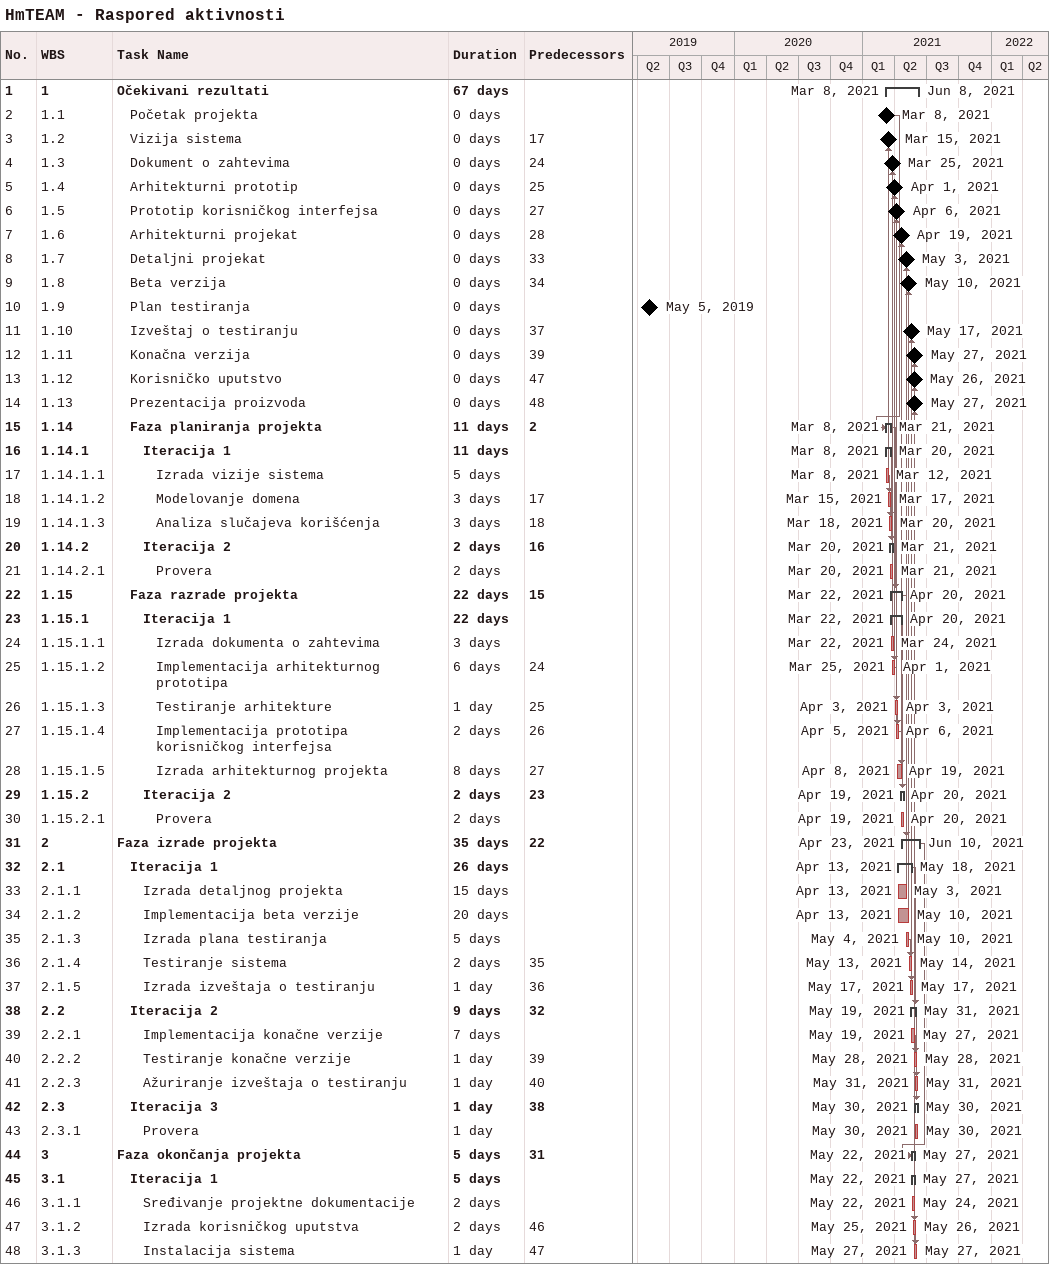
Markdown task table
HmTEAM - Raspored aktivnosti

| ID | WBS | Task | Duration | Start | Finish | Predecessors |
|---|---|---|---|---|---|---|
| 1 | 1 | **Očekivani rezultati** | 67d | 2021-03-08 | 2021-06-08 |  |
| 2 | 1.1 | Početak projekta | 0d | 2021-03-08 | 2021-03-08 |  |
| 3 | 1.2 | Vizija sistema | 0d | 2021-03-15 | 2021-03-15 | 17 |
| 4 | 1.3 | Dokument o zahtevima | 0d | 2021-03-25 | 2021-03-25 | 24 |
| 5 | 1.4 | Arhitekturni prototip | 0d | 2021-04-01 | 2021-04-01 | 25 |
| 6 | 1.5 | Prototip korisničkog interfejsa | 0d | 2021-04-06 | 2021-04-06 | 27 |
| 7 | 1.6 | Arhitekturni projekat | 0d | 2021-04-19 | 2021-04-19 | 28 |
| 8 | 1.7 | Detaljni projekat | 0d | 2021-05-03 | 2021-05-03 | 33 |
| 9 | 1.8 | Beta verzija | 0d | 2021-05-10 | 2021-05-10 | 34 |
| 10 | 1.9 | Plan testiranja | 0d | 2019-05-05 | 2019-05-05 |  |
| 11 | 1.10 | Izveštaj o testiranju | 0d | 2021-05-17 | 2021-05-17 | 37 |
| 12 | 1.11 | Konačna verzija | 0d | 2021-05-27 | 2021-05-27 | 39 |
| 13 | 1.12 | Korisničko uputstvo | 0d | 2021-05-26 | 2021-05-26 | 47 |
| 14 | 1.13 | Prezentacija proizvoda | 0d | 2021-05-27 | 2021-05-27 | 48 |
| 15 | 1.14 | **Faza planiranja projekta** | 11d | 2021-03-08 | 2021-03-21 | 2 |
| 16 | 1.14.1 | **Iteracija 1** | 11d | 2021-03-08 | 2021-03-20 |  |
| 17 | 1.14.1.1 | Izrada vizije sistema | 5d | 2021-03-08 | 2021-03-12 |  |
| 18 | 1.14.1.2 | Modelovanje domena | 3d | 2021-03-15 | 2021-03-17 | 17 |
| 19 | 1.14.1.3 | Analiza slučajeva korišćenja | 3d | 2021-03-18 | 2021-03-20 | 18 |
| 20 | 1.14.2 | **Iteracija 2** | 2d | 2021-03-20 | 2021-03-21 | 16 |
| 21 | 1.14.2.1 | Provera | 2d | 2021-03-20 | 2021-03-21 |  |
| 22 | 1.15 | **Faza razrade projekta** | 22d | 2021-03-22 | 2021-04-20 | 15 |
| 23 | 1.15.1 | **Iteracija 1** | 22d | 2021-03-22 | 2021-04-20 |  |
| 24 | 1.15.1.1 | Izrada dokumenta o zahtevima | 3d | 2021-03-22 | 2021-03-24 |  |
| 25 | 1.15.1.2 | Implementacija arhitekturnog prototipa | 6d | 2021-03-25 | 2021-04-01 | 24 |
| 26 | 1.15.1.3 | Testiranje arhitekture | 1d | 2021-04-03 | 2021-04-03 | 25 |
| 27 | 1.15.1.4 | Implementacija prototipa korisničkog interfejsa | 2d | 2021-04-05 | 2021-04-06 | 26 |
| 28 | 1.15.1.5 | Izrada arhitekturnog projekta | 8d | 2021-04-08 | 2021-04-19 | 27 |
| 29 | 1.15.2 | **Iteracija 2** | 2d | 2021-04-19 | 2021-04-20 | 23 |
| 30 | 1.15.2.1 | Provera | 2d | 2021-04-19 | 2021-04-20 |  |
| 31 | 2 | **Faza izrade projekta** | 35d | 2021-04-23 | 2021-06-10 | 22 |
| 32 | 2.1 | **Iteracija 1** | 26d | 2021-04-13 | 2021-05-18 |  |
| 33 | 2.1.1 | Izrada detaljnog projekta | 15d | 2021-04-13 | 2021-05-03 |  |
| 34 | 2.1.2 | Implementacija beta verzije | 20d | 2021-04-13 | 2021-05-10 |  |
| 35 | 2.1.3 | Izrada plana testiranja | 5d | 2021-05-04 | 2021-05-10 |  |
| 36 | 2.1.4 | Testiranje sistema | 2d | 2021-05-13 | 2021-05-14 | 35 |
| 37 | 2.1.5 | Izrada izveštaja o testiranju | 1d | 2021-05-17 | 2021-05-17 | 36 |
| 38 | 2.2 | **Iteracija 2** | 9d | 2021-05-19 | 2021-05-31 | 32 |
| 39 | 2.2.1 | Implementacija konačne verzije | 7d | 2021-05-19 | 2021-05-27 |  |
| 40 | 2.2.2 | Testiranje konačne verzije | 1d | 2021-05-28 | 2021-05-28 | 39 |
| 41 | 2.2.3 | Ažuriranje izveštaja o testiranju | 1d | 2021-05-31 | 2021-05-31 | 40 |
| 42 | 2.3 | **Iteracija 3** | 1d | 2021-05-30 | 2021-05-30 | 38 |
| 43 | 2.3.1 | Provera | 1d | 2021-05-30 | 2021-05-30 |  |
| 44 | 3 | **Faza okončanja projekta** | 5d | 2021-05-22 | 2021-05-27 | 31 |
| 45 | 3.1 | **Iteracija 1** | 5d | 2021-05-22 | 2021-05-27 |  |
| 46 | 3.1.1 | Sređivanje projektne dokumentacije | 2d | 2021-05-22 | 2021-05-24 |  |
| 47 | 3.1.2 | Izrada korisničkog uputstva | 2d | 2021-05-25 | 2021-05-26 | 46 |
| 48 | 3.1.3 | Instalacija sistema | 1d | 2021-05-27 | 2021-05-27 | 47 |
